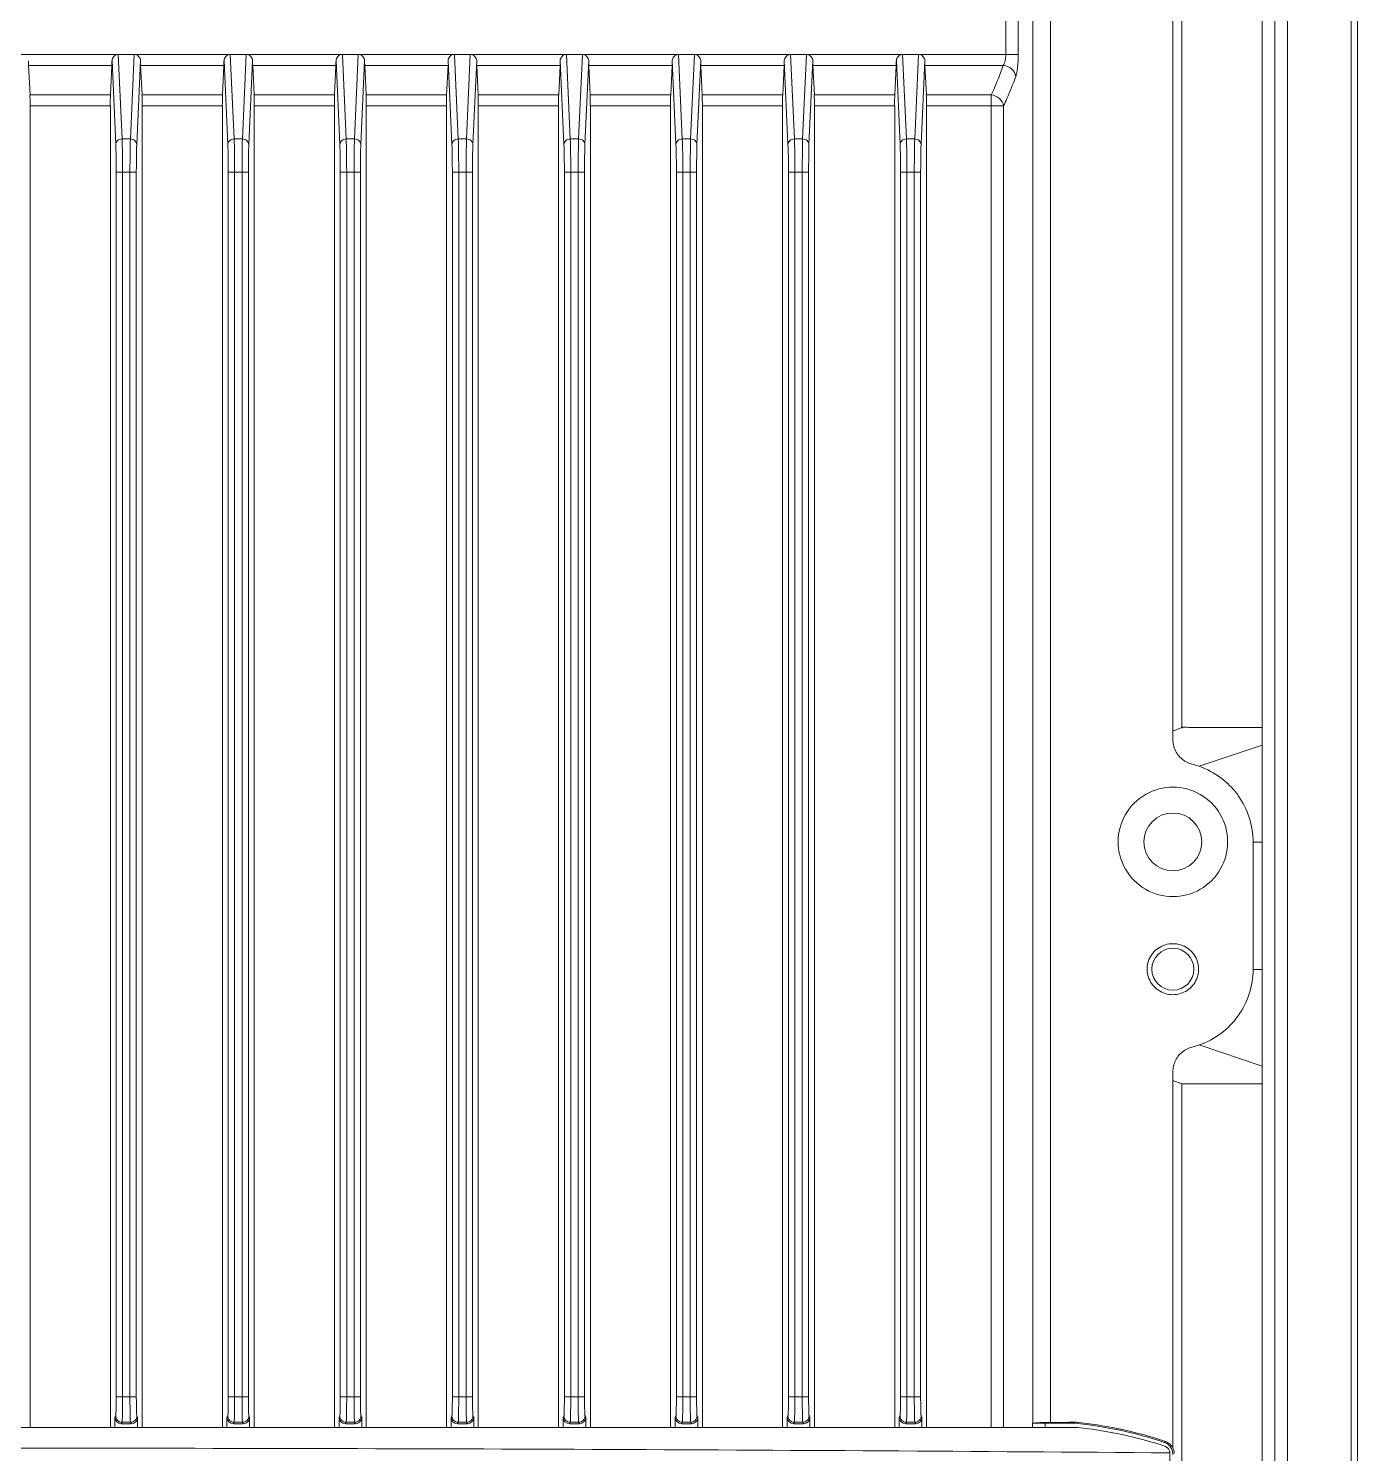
# Model space of a CAD drawing. Header units: millimetres. Extents: x 0 to 2382, y 0 to 1684.
# Drawn here: x 1087.9 to 1192.3, y 1153.1 to 1265.1 of the extents above; entities that cross this region are included whole.
import ezdxf

# ---------------------------------------------------------------- set-up
doc = ezdxf.new("R2010")
doc.units = ezdxf.units.MM
doc.layers.get('0').update_dxf_attribs({"lineweight": 13})

msp = doc.modelspace()

# ---------------------------------------------------------------- linework, layer by layer
for p, q in [((1192.26, 733.68), (1192.26, 1367.81)), ((1191.76, 769.74), (1191.76, 1348.61)), ((1184.76, 947.17), (1184.76, 1335.17)), ((1185.76, 947.17), (1185.76, 1335.17)), ((1186.76, 1335.17), (1186.76, 947.17)), ((1164.63, 1263.02), (1164.63, 1318.99)), ((1165.61, 1263.02), (1165.61, 1319.03)), ((1166.76, 1300.17), (1166.76, 1200.17)), ((1168.15, 1155.57), (1168.15, 1300.17)), ((1177.76, 1282.44), (1177.76, 1209.88)), ((1178.46, 1210.15), (1178.46, 1282.17)), ((1007.9, 1263.02), (1165.61, 1263.02)), ((1094.43, 1262.15), (1087.89, 1262.15)), ((1103.23, 1262.15), (1096.69, 1262.15)), ((1112.03, 1262.15), (1105.49, 1262.15)), ((1120.83, 1262.15), (1114.29, 1262.15)), ((1129.63, 1262.15), (1123.09, 1262.15)), ((1138.43, 1262.15), (1131.89, 1262.15)), ((1147.23, 1262.15), (1140.69, 1262.15)), ((1156.03, 1262.15), (1149.49, 1262.15)), ((1164.44, 1262.15), (1158.29, 1262.15)), ((1088, 1259.84), (1094.32, 1259.84)), ((1096.8, 1259.84), (1103.12, 1259.84)), ((1105.6, 1259.84), (1111.92, 1259.84)), ((1114.4, 1259.84), (1120.72, 1259.84)), ((1123.2, 1259.84), (1129.52, 1259.84)), ((1132, 1259.84), (1138.32, 1259.84)), ((1140.8, 1259.84), (1147.12, 1259.84)), ((1149.6, 1259.84), (1155.92, 1259.84)), ((1158.4, 1259.84), (1163.5, 1259.84)), ((1163.5, 1155.17), (1163.5, 1259.84)), ((1094.31, 1258.98), (1088.01, 1258.98)), ((1103.11, 1258.98), (1096.81, 1258.98)), ((1111.91, 1258.98), (1105.61, 1258.98)), ((1120.71, 1258.98), (1114.41, 1258.98)), ((1129.51, 1258.98), (1123.21, 1258.98)), ((1138.31, 1258.98), (1132.01, 1258.98)), ((1147.11, 1258.98), (1140.81, 1258.98)), ((1155.91, 1258.98), (1149.61, 1258.98)), ((1164.46, 1258.98), (1158.41, 1258.98)), ((1164.46, 1155.17), (1164.46, 1258.98)), ((1178.46, 1210.15), (1177.76, 1209.88)), ((1179.76, 1210.15), (1184.76, 1210.15)), ((1179.83, 1207.11), (1184.76, 1208.78)), ((1184.06, 1191.16), (1184.06, 1201.15)), ((1184.76, 1201.15), (1184.06, 1201.15)), ((1166.76, 1200.17), (1166.76, 1191.17)), ((1166.76, 1191.17), (1166.76, 1182.17)), ((1184.06, 1191.16), (1184.76, 1191.16)), ((1179.83, 1185.22), (1184.76, 1183.55)), ((1166.76, 1182.17), (1166.76, 1155.51)), ((1177.76, 1182.44), (1177.76, 1153.57)), ((1177.76, 1182.44), (1178.46, 1182.17)), ((1178.46, 1100.17), (1178.46, 1182.17)), ((1184.76, 1182.17), (1178.46, 1182.17)), ((1170.3, 1155.17), (1003.22, 1155.17)), ((1166.29, 1155.17), (1167.44, 1155.17)), ((1166.74, 1155.49), (1166.76, 1155.51)), ((1166.74, 1155.49), (1166.74, 1155.17)), ((1167.74, 1155.52), (1167.74, 1155.17)), ((1170.06, 1155.52), (1167.74, 1155.52)), ((1170.06, 1155.52), (1170.06, 1155.59)), ((1177.18, 1154.08), (1177.08, 1154.01)), ((1177.51, 1129.16), (1177.51, 1153.19))]:
    msp.add_line(p, q)
at = {"lineweight": 9}
for p, q in [((1094.44, 1262.53), (1094.73, 1255.95)), ((1095.23, 1256.38), (1094.93, 1263.02)), ((1096.18, 1263.02), (1095.88, 1256.38)), ((1096.38, 1255.95), (1096.68, 1262.53)), ((1103.24, 1262.53), (1103.53, 1255.95)), ((1104.03, 1256.38), (1103.73, 1263.02)), ((1104.98, 1263.02), (1104.68, 1256.38)), ((1105.18, 1255.95), (1105.48, 1262.53)), ((1112.04, 1262.53), (1112.33, 1255.95)), ((1112.83, 1256.38), (1112.53, 1263.02)), ((1113.78, 1263.02), (1113.48, 1256.38)), ((1113.98, 1255.95), (1114.28, 1262.53)), ((1120.84, 1262.53), (1121.13, 1255.95)), ((1121.63, 1256.38), (1121.33, 1263.02)), ((1122.58, 1263.02), (1122.28, 1256.38)), ((1122.78, 1255.95), (1123.08, 1262.53)), ((1129.64, 1262.53), (1129.93, 1255.95)), ((1130.43, 1256.38), (1130.13, 1263.02)), ((1131.38, 1263.02), (1131.08, 1256.38)), ((1131.58, 1255.95), (1131.88, 1262.53)), ((1138.44, 1262.53), (1138.73, 1255.95)), ((1139.23, 1256.38), (1138.93, 1263.02)), ((1140.18, 1263.02), (1139.88, 1256.38)), ((1140.38, 1255.95), (1140.68, 1262.53)), ((1147.24, 1262.53), (1147.53, 1255.95)), ((1148.03, 1256.38), (1147.73, 1263.02)), ((1148.98, 1263.02), (1148.68, 1256.38)), ((1149.18, 1255.95), (1149.48, 1262.53)), ((1156.04, 1262.53), (1156.33, 1255.95)), ((1156.83, 1256.38), (1156.53, 1263.02)), ((1157.78, 1263.02), (1157.48, 1256.38)), ((1157.98, 1255.95), (1158.28, 1262.53)), ((1088, 1259.84), (1087.89, 1262.15)), ((1094.32, 1259.84), (1094.43, 1262.15)), ((1096.8, 1259.84), (1096.69, 1262.15)), ((1103.12, 1259.84), (1103.23, 1262.15)), ((1105.6, 1259.84), (1105.49, 1262.15)), ((1111.92, 1259.84), (1112.03, 1262.15)), ((1114.4, 1259.84), (1114.29, 1262.15)), ((1120.72, 1259.84), (1120.83, 1262.15)), ((1123.2, 1259.84), (1123.09, 1262.15)), ((1129.52, 1259.84), (1129.63, 1262.15)), ((1132, 1259.84), (1131.89, 1262.15)), ((1138.32, 1259.84), (1138.43, 1262.15)), ((1140.8, 1259.84), (1140.69, 1262.15)), ((1147.12, 1259.84), (1147.23, 1262.15)), ((1149.6, 1259.84), (1149.49, 1262.15)), ((1155.92, 1259.84), (1156.03, 1262.15)), ((1158.4, 1259.84), (1158.29, 1262.15)), ((1088.01, 1258.98), (1088.01, 1155.17)), ((1094.31, 1155.17), (1094.31, 1258.98)), ((1096.81, 1258.98), (1096.81, 1155.17)), ((1103.11, 1155.17), (1103.11, 1258.98)), ((1105.61, 1258.98), (1105.61, 1155.17)), ((1111.91, 1155.17), (1111.91, 1258.98)), ((1114.41, 1258.98), (1114.41, 1155.17)), ((1120.71, 1155.17), (1120.71, 1258.98)), ((1123.21, 1258.98), (1123.21, 1155.17)), ((1129.51, 1155.17), (1129.51, 1258.98)), ((1132.01, 1258.98), (1132.01, 1155.17)), ((1138.31, 1155.17), (1138.31, 1258.98)), ((1140.81, 1258.98), (1140.81, 1155.17)), ((1147.11, 1155.17), (1147.11, 1258.98)), ((1149.61, 1258.98), (1149.61, 1155.17)), ((1155.91, 1155.17), (1155.91, 1258.98)), ((1158.41, 1258.98), (1158.41, 1155.17)), ((1095.23, 1256.38), (1095.88, 1256.38)), ((1104.03, 1256.38), (1104.68, 1256.38)), ((1112.83, 1256.38), (1113.48, 1256.38)), ((1121.63, 1256.38), (1122.28, 1256.38)), ((1130.43, 1256.38), (1131.08, 1256.38)), ((1139.23, 1256.38), (1139.88, 1256.38)), ((1148.03, 1256.38), (1148.68, 1256.38)), ((1156.83, 1256.38), (1157.48, 1256.38)), ((1094.77, 1157.59), (1094.77, 1253.78)), ((1096.35, 1253.78), (1094.77, 1253.78)), ((1095.27, 1253.78), (1095.27, 1157.59)), ((1095.85, 1157.59), (1095.85, 1253.78)), ((1096.35, 1253.78), (1096.35, 1157.59)), ((1103.57, 1157.59), (1103.57, 1253.78)), ((1105.15, 1253.78), (1103.57, 1253.78)), ((1104.07, 1253.78), (1104.07, 1157.59)), ((1104.65, 1157.59), (1104.65, 1253.78)), ((1105.15, 1253.78), (1105.15, 1157.59)), ((1112.37, 1157.59), (1112.37, 1253.78)), ((1113.95, 1253.78), (1112.37, 1253.78)), ((1112.87, 1253.78), (1112.87, 1157.59)), ((1113.45, 1157.59), (1113.45, 1253.78)), ((1113.95, 1253.78), (1113.95, 1157.59)), ((1121.17, 1157.59), (1121.17, 1253.78)), ((1122.75, 1253.78), (1121.17, 1253.78)), ((1121.67, 1253.78), (1121.67, 1157.59)), ((1122.25, 1157.59), (1122.25, 1253.78)), ((1122.75, 1253.78), (1122.75, 1157.59)), ((1129.97, 1157.59), (1129.97, 1253.78)), ((1131.55, 1253.78), (1129.97, 1253.78)), ((1130.47, 1253.78), (1130.47, 1157.59)), ((1131.05, 1157.59), (1131.05, 1253.78)), ((1131.55, 1253.78), (1131.55, 1157.59)), ((1138.77, 1157.59), (1138.77, 1253.78)), ((1140.35, 1253.78), (1138.77, 1253.78)), ((1139.27, 1253.78), (1139.27, 1157.59)), ((1139.85, 1157.59), (1139.85, 1253.78)), ((1140.35, 1253.78), (1140.35, 1157.59)), ((1147.57, 1157.59), (1147.57, 1253.78)), ((1149.15, 1253.78), (1147.57, 1253.78)), ((1148.07, 1253.78), (1148.07, 1157.59)), ((1148.65, 1157.59), (1148.65, 1253.78)), ((1149.15, 1253.78), (1149.15, 1157.59)), ((1156.37, 1157.59), (1156.37, 1253.78)), ((1157.95, 1253.78), (1156.37, 1253.78)), ((1156.87, 1253.78), (1156.87, 1157.59)), ((1157.45, 1157.59), (1157.45, 1253.78)), ((1157.95, 1253.78), (1157.95, 1157.59)), ((1094.77, 1157.59), (1095.27, 1157.59)), ((1095.27, 1157.59), (1095.85, 1157.59)), ((1095.85, 1157.59), (1096.35, 1157.59)), ((1103.57, 1157.59), (1104.07, 1157.59)), ((1104.07, 1157.59), (1104.65, 1157.59)), ((1104.65, 1157.59), (1105.15, 1157.59)), ((1112.37, 1157.59), (1112.87, 1157.59)), ((1112.87, 1157.59), (1113.45, 1157.59)), ((1113.45, 1157.59), (1113.95, 1157.59)), ((1121.17, 1157.59), (1121.67, 1157.59)), ((1121.67, 1157.59), (1122.25, 1157.59)), ((1122.25, 1157.59), (1122.75, 1157.59)), ((1129.97, 1157.59), (1130.47, 1157.59)), ((1130.47, 1157.59), (1131.05, 1157.59)), ((1131.05, 1157.59), (1131.55, 1157.59)), ((1138.77, 1157.59), (1139.27, 1157.59)), ((1139.27, 1157.59), (1139.85, 1157.59)), ((1139.85, 1157.59), (1140.35, 1157.59)), ((1147.57, 1157.59), (1148.07, 1157.59)), ((1148.07, 1157.59), (1148.65, 1157.59)), ((1148.65, 1157.59), (1149.15, 1157.59)), ((1156.37, 1157.59), (1156.87, 1157.59)), ((1156.87, 1157.59), (1157.45, 1157.59)), ((1157.45, 1157.59), (1157.95, 1157.59)), ((1094.73, 1156.09), (1094.67, 1155.97)), ((1094.67, 1155.17), (1094.67, 1155.97)), ((1095.17, 1155.47), (1095.23, 1155.59)), ((1095.95, 1155.47), (1095.17, 1155.47)), ((1095.89, 1155.59), (1095.23, 1155.59)), ((1095.89, 1155.59), (1095.95, 1155.47)), ((1096.45, 1155.97), (1096.39, 1156.09)), ((1096.45, 1155.97), (1096.45, 1155.17)), ((1103.53, 1156.09), (1103.47, 1155.97)), ((1103.47, 1155.17), (1103.47, 1155.97)), ((1103.97, 1155.47), (1104.03, 1155.59)), ((1104.75, 1155.47), (1103.97, 1155.47)), ((1104.69, 1155.59), (1104.03, 1155.59)), ((1104.69, 1155.59), (1104.75, 1155.47)), ((1105.25, 1155.97), (1105.19, 1156.09)), ((1105.25, 1155.97), (1105.25, 1155.17)), ((1112.33, 1156.09), (1112.27, 1155.97)), ((1112.27, 1155.17), (1112.27, 1155.97)), ((1112.77, 1155.47), (1112.83, 1155.59)), ((1113.55, 1155.47), (1112.77, 1155.47)), ((1113.49, 1155.59), (1112.83, 1155.59)), ((1113.49, 1155.59), (1113.55, 1155.47)), ((1114.05, 1155.97), (1113.99, 1156.09)), ((1114.05, 1155.97), (1114.05, 1155.17)), ((1121.13, 1156.09), (1121.07, 1155.97)), ((1121.07, 1155.17), (1121.07, 1155.97)), ((1121.57, 1155.47), (1121.63, 1155.59)), ((1122.35, 1155.47), (1121.57, 1155.47)), ((1122.29, 1155.59), (1121.63, 1155.59)), ((1122.29, 1155.59), (1122.35, 1155.47)), ((1122.85, 1155.97), (1122.79, 1156.09)), ((1122.85, 1155.97), (1122.85, 1155.17)), ((1129.93, 1156.09), (1129.87, 1155.97)), ((1129.87, 1155.17), (1129.87, 1155.97)), ((1130.37, 1155.47), (1130.43, 1155.59)), ((1131.15, 1155.47), (1130.37, 1155.47)), ((1131.09, 1155.59), (1130.43, 1155.59)), ((1131.09, 1155.59), (1131.15, 1155.47)), ((1131.65, 1155.97), (1131.59, 1156.09)), ((1131.65, 1155.97), (1131.65, 1155.17)), ((1138.73, 1156.09), (1138.67, 1155.97)), ((1138.67, 1155.17), (1138.67, 1155.97)), ((1139.17, 1155.47), (1139.23, 1155.59)), ((1139.95, 1155.47), (1139.17, 1155.47)), ((1139.89, 1155.59), (1139.23, 1155.59)), ((1139.89, 1155.59), (1139.95, 1155.47)), ((1140.45, 1155.97), (1140.39, 1156.09)), ((1140.45, 1155.97), (1140.45, 1155.17)), ((1147.53, 1156.09), (1147.47, 1155.97)), ((1147.47, 1155.17), (1147.47, 1155.97)), ((1147.97, 1155.47), (1148.03, 1155.59)), ((1148.75, 1155.47), (1147.97, 1155.47)), ((1148.69, 1155.59), (1148.03, 1155.59)), ((1148.69, 1155.59), (1148.75, 1155.47)), ((1149.25, 1155.97), (1149.19, 1156.09)), ((1149.25, 1155.97), (1149.25, 1155.17)), ((1156.33, 1156.09), (1156.27, 1155.97)), ((1156.27, 1155.97), (1156.27, 1155.17)), ((1156.77, 1155.47), (1156.83, 1155.59)), ((1157.55, 1155.47), (1156.77, 1155.47)), ((1157.49, 1155.59), (1156.83, 1155.59)), ((1157.49, 1155.59), (1157.55, 1155.47)), ((1158.05, 1155.97), (1157.99, 1156.09)), ((1158.05, 1155.97), (1158.05, 1155.17))]:
    msp.add_line(p, q, dxfattribs=at)
for centre, radius in [((1177.76, 1201.17), 2.27), ((1177.76, 1191.17), 1.65)]:
    msp.add_circle(centre, radius)
for centre, radius, start, end in [((1177.76, 1201.17), 4.3, 0, 180.0004), ((1177.76, 1201.17), 4.3, 179.9997, 0.0003), ((1177.15, 346.43), 809.19, 90.5017, 90.63699), ((1167.06, 1124.03), 31.71, 84.0598, 84.573), ((1166.65, 1122.7), 33, 71.58, 84.0672), ((1166.9, 1122.63), 32.72, 71.7092, 84.0387), ((1176.76, 1153.06), 1, 57.9223, 71.5026), ((1176.86, 1153.13), 1, 62.4044, 71.4619), ((1176.76, 1153.06), 1.01, 47.8206, 57.9683), ((1177.01, 1153.22), 0.5, 356.5086, 71.7092), ((1176.86, 1153.13), 1, 26.07, 41.3209), ((1176.76, 1153.06), 0.998, 0.0502, 10.4105)]:
    msp.add_arc(centre, radius, start, end)
for centre, major_axis, ratio, start_param, end_param in [((1087.9, 1263.02), (0, 1), 0.026186, -4.195334, -3.665191), ((1094.41, 1263.02), (0, 1), 0.026186, -2.617994, -2.087851), ((1096.7, 1263.02), (0, 1), 0.026186, -4.195334, -3.665191), ((1103.21, 1263.02), (0, 1), 0.026186, -2.617994, -2.087851), ((1105.5, 1263.02), (0, 1), 0.026186, -4.195334, -3.665191), ((1112.01, 1263.02), (0, 1), 0.026186, -2.617994, -2.087851), ((1114.3, 1263.02), (0, 1), 0.026186, -4.195334, -3.665191), ((1129.61, 1263.02), (0, 1), 0.026186, -2.617994, -2.087851), ((1131.9, 1263.02), (0, 1), 0.026186, -4.195334, -3.665191), ((1138.41, 1263.02), (0, 1), 0.026186, -2.617994, -2.087851), ((1140.7, 1263.02), (0, 1), 0.026186, -4.195334, -3.665191), ((1147.21, 1263.02), (0, 1), 0.026186, -2.617994, -2.087851), ((1149.5, 1263.02), (0, 1), 0.026186, -4.195334, -3.665191), ((1156.01, 1263.02), (0, 1), 0.026186, -2.617994, -2.087851), ((1158.3, 1263.02), (0, 1), 0.026186, -4.195334, -3.665191), ((1087.98, 1258.98), (0, 1), 0.026186, -1.570796, -0.523599), ((1094.33, 1258.98), (0, 1), 0.026186, 0.523599, 1.570796), ((1096.78, 1258.98), (0, 1), 0.026186, -1.570796, -0.523599), ((1103.13, 1258.98), (0, 1), 0.026186, 0.523599, 1.570796), ((1105.58, 1258.98), (0, 1), 0.026186, -1.570796, -0.523599), ((1111.93, 1258.98), (0, 1), 0.026186, 0.523599, 1.570796), ((1114.38, 1258.98), (0, 1), 0.026186, -1.570796, -0.523599), ((1120.73, 1258.98), (0, 1), 0.026186, 0.523599, 1.570796), ((1123.18, 1258.98), (0, 1), 0.026186, -1.570796, -0.523599), ((1129.53, 1258.98), (0, 1), 0.026186, 0.523599, 1.570796), ((1131.98, 1258.98), (0, 1), 0.026186, -1.570796, -0.523599), ((1138.33, 1258.98), (0, 1), 0.026186, 0.523599, 1.570796), ((1140.78, 1258.98), (0, 1), 0.026186, -1.570796, -0.523599), ((1147.13, 1258.98), (0, 1), 0.026186, 0.523599, 1.570796), ((1149.58, 1258.98), (0, 1), 0.026186, -1.570796, -0.523599), ((1155.93, 1258.98), (0, 1), 0.026186, 0.523599, 1.570796), ((1158.38, 1258.98), (0, 1), 0.026186, -1.570796, -0.523599), ((1095.17, 1155.98), (0.224, 0.448), 0.998288, 2.034855, 3.604281), ((1095.95, 1155.98), (0.224, -0.448), 0.998288, -0.462689, 1.106738), ((1103.97, 1155.98), (0.224, 0.448), 0.998288, 2.034855, 3.604281), ((1104.75, 1155.98), (0.224, -0.448), 0.998288, -0.462689, 1.106738), ((1112.77, 1155.98), (0.224, 0.448), 0.998288, 2.034855, 3.604281), ((1113.55, 1155.98), (0.224, -0.448), 0.998288, -0.462689, 1.106738), ((1121.57, 1155.98), (0.224, 0.448), 0.998288, 2.034855, 3.604281), ((1122.35, 1155.98), (0.224, -0.448), 0.998288, -0.462689, 1.106738), ((1130.37, 1155.98), (0.224, 0.448), 0.998288, 2.034855, 3.604281), ((1131.15, 1155.98), (0.224, -0.448), 0.998288, -0.462689, 1.106738), ((1139.17, 1155.98), (0.224, 0.448), 0.998288, 2.034855, 3.604281), ((1139.95, 1155.98), (0.224, -0.448), 0.998288, -0.462689, 1.106738), ((1147.97, 1155.98), (0.224, 0.448), 0.998288, 2.034855, 3.604281), ((1148.75, 1155.98), (0.224, -0.448), 0.998288, -0.462689, 1.106738), ((1156.77, 1155.98), (0.224, 0.448), 0.998288, 2.034855, 3.604281), ((1157.55, 1155.98), (0.224, -0.448), 0.998288, -0.462689, 1.106738)]:
    msp.add_ellipse(centre, major_axis=major_axis, ratio=ratio, start_param=start_param, end_param=end_param, dxfattribs=at)
for points, knots in [([(1094.44, 1262.53), (1094.44, 1262.65), (1094.55, 1262.9), (1094.81, 1263.02), (1094.93, 1263.02)], [0, 0, 0, 0, 0.487809, 1, 1, 1, 1]), ([(1096.18, 1263.02), (1096.31, 1263.02), (1096.56, 1262.9), (1096.68, 1262.65), (1096.68, 1262.53)], [0, 0, 0, 0, 0.512059, 1, 1, 1, 1]), ([(1103.24, 1262.53), (1103.24, 1262.65), (1103.35, 1262.9), (1103.61, 1263.02), (1103.73, 1263.02)], [0, 0, 0, 0, 0.487809, 1, 1, 1, 1]), ([(1104.98, 1263.02), (1105.11, 1263.02), (1105.36, 1262.9), (1105.48, 1262.65), (1105.48, 1262.53)], [0, 0, 0, 0, 0.512059, 1, 1, 1, 1]), ([(1112.04, 1262.53), (1112.04, 1262.65), (1112.15, 1262.9), (1112.41, 1263.02), (1112.53, 1263.02)], [0, 0, 0, 0, 0.487809, 1, 1, 1, 1]), ([(1113.78, 1263.02), (1113.91, 1263.02), (1114.16, 1262.9), (1114.28, 1262.65), (1114.28, 1262.53)], [0, 0, 0, 0, 0.512059, 1, 1, 1, 1]), ([(1120.84, 1262.53), (1120.84, 1262.65), (1120.95, 1262.9), (1121.21, 1263.02), (1121.33, 1263.02)], [0, 0, 0, 0, 0.487809, 1, 1, 1, 1]), ([(1122.58, 1263.02), (1122.71, 1263.02), (1122.96, 1262.9), (1123.08, 1262.65), (1123.08, 1262.53)], [0, 0, 0, 0, 0.512059, 1, 1, 1, 1]), ([(1129.64, 1262.53), (1129.64, 1262.65), (1129.75, 1262.9), (1130.01, 1263.02), (1130.13, 1263.02)], [0, 0, 0, 0, 0.487809, 1, 1, 1, 1]), ([(1131.38, 1263.02), (1131.51, 1263.02), (1131.76, 1262.9), (1131.88, 1262.65), (1131.88, 1262.53)], [0, 0, 0, 0, 0.512059, 1, 1, 1, 1]), ([(1138.44, 1262.53), (1138.44, 1262.65), (1138.55, 1262.9), (1138.81, 1263.02), (1138.93, 1263.02)], [0, 0, 0, 0, 0.487809, 1, 1, 1, 1]), ([(1140.18, 1263.02), (1140.31, 1263.02), (1140.56, 1262.9), (1140.68, 1262.65), (1140.68, 1262.53)], [0, 0, 0, 0, 0.512059, 1, 1, 1, 1]), ([(1147.24, 1262.53), (1147.24, 1262.65), (1147.35, 1262.9), (1147.61, 1263.02), (1147.73, 1263.02)], [0, 0, 0, 0, 0.487809, 1, 1, 1, 1]), ([(1148.98, 1263.02), (1149.11, 1263.02), (1149.36, 1262.9), (1149.48, 1262.65), (1149.48, 1262.53)], [0, 0, 0, 0, 0.512059, 1, 1, 1, 1]), ([(1156.04, 1262.53), (1156.04, 1262.65), (1156.15, 1262.9), (1156.41, 1263.02), (1156.53, 1263.02)], [0, 0, 0, 0, 0.487809, 1, 1, 1, 1]), ([(1157.78, 1263.02), (1157.91, 1263.02), (1158.16, 1262.9), (1158.28, 1262.65), (1158.28, 1262.53)], [0, 0, 0, 0, 0.512059, 1, 1, 1, 1]), ([(1095.23, 1256.38), (1095.11, 1256.38), (1094.92, 1256.31), (1094.76, 1256.12), (1094.74, 1256), (1094.73, 1255.95)], [0, 0, 0, 0, 0.519292, 0.765369, 1, 1, 1, 1]), ([(1094.73, 1255.95), (1094.75, 1255.64), (1094.76, 1254.92), (1094.77, 1254.2), (1094.77, 1253.78)], [0, 0, 0, 0, 0.422668, 1, 1, 1, 1]), ([(1095.27, 1253.78), (1095.27, 1254.28), (1095.26, 1255.15), (1095.25, 1256.01), (1095.23, 1256.38)], [0, 0, 0, 0, 0.57734, 1, 1, 1, 1]), ([(1095.88, 1256.38), (1095.87, 1256.01), (1095.86, 1255.15), (1095.85, 1254.28), (1095.85, 1253.78)], [0, 0, 0, 0, 0.42266, 1, 1, 1, 1]), ([(1096.38, 1255.95), (1096.38, 1256), (1096.35, 1256.12), (1096.2, 1256.31), (1096.01, 1256.38), (1095.88, 1256.38)], [0, 0, 0, 0, 0.234631, 0.480708, 1, 1, 1, 1]), ([(1096.35, 1253.78), (1096.35, 1254.2), (1096.36, 1254.92), (1096.37, 1255.64), (1096.38, 1255.95)], [0, 0, 0, 0, 0.577329, 1, 1, 1, 1]), ([(1104.03, 1256.38), (1103.91, 1256.38), (1103.72, 1256.31), (1103.56, 1256.12), (1103.54, 1256), (1103.53, 1255.95)], [0, 0, 0, 0, 0.519292, 0.765369, 1, 1, 1, 1]), ([(1103.53, 1255.95), (1103.55, 1255.64), (1103.56, 1254.92), (1103.57, 1254.2), (1103.57, 1253.78)], [0, 0, 0, 0, 0.422668, 1, 1, 1, 1]), ([(1104.07, 1253.78), (1104.07, 1254.28), (1104.06, 1255.15), (1104.05, 1256.01), (1104.03, 1256.38)], [0, 0, 0, 0, 0.57734, 1, 1, 1, 1]), ([(1104.68, 1256.38), (1104.67, 1256.01), (1104.66, 1255.15), (1104.65, 1254.28), (1104.65, 1253.78)], [0, 0, 0, 0, 0.42266, 1, 1, 1, 1]), ([(1105.18, 1255.95), (1105.18, 1256), (1105.15, 1256.12), (1105, 1256.31), (1104.81, 1256.38), (1104.68, 1256.38)], [0, 0, 0, 0, 0.234631, 0.480708, 1, 1, 1, 1]), ([(1105.15, 1253.78), (1105.15, 1254.2), (1105.16, 1254.92), (1105.17, 1255.64), (1105.18, 1255.95)], [0, 0, 0, 0, 0.577329, 1, 1, 1, 1]), ([(1112.83, 1256.38), (1112.71, 1256.38), (1112.52, 1256.31), (1112.36, 1256.12), (1112.34, 1256), (1112.33, 1255.95)], [0, 0, 0, 0, 0.519292, 0.765369, 1, 1, 1, 1]), ([(1112.33, 1255.95), (1112.35, 1255.64), (1112.36, 1254.92), (1112.37, 1254.2), (1112.37, 1253.78)], [0, 0, 0, 0, 0.422668, 1, 1, 1, 1]), ([(1112.87, 1253.78), (1112.87, 1254.28), (1112.86, 1255.15), (1112.85, 1256.01), (1112.83, 1256.38)], [0, 0, 0, 0, 0.57734, 1, 1, 1, 1]), ([(1113.48, 1256.38), (1113.47, 1256.01), (1113.46, 1255.15), (1113.45, 1254.28), (1113.45, 1253.78)], [0, 0, 0, 0, 0.42266, 1, 1, 1, 1]), ([(1113.98, 1255.95), (1113.98, 1256), (1113.95, 1256.12), (1113.8, 1256.31), (1113.61, 1256.38), (1113.48, 1256.38)], [0, 0, 0, 0, 0.234631, 0.480708, 1, 1, 1, 1]), ([(1113.95, 1253.78), (1113.95, 1254.2), (1113.96, 1254.92), (1113.97, 1255.64), (1113.98, 1255.95)], [0, 0, 0, 0, 0.577329, 1, 1, 1, 1]), ([(1121.63, 1256.38), (1121.51, 1256.38), (1121.32, 1256.31), (1121.16, 1256.12), (1121.14, 1256), (1121.13, 1255.95)], [0, 0, 0, 0, 0.519292, 0.765369, 1, 1, 1, 1]), ([(1121.13, 1255.95), (1121.15, 1255.64), (1121.16, 1254.92), (1121.17, 1254.2), (1121.17, 1253.78)], [0, 0, 0, 0, 0.422668, 1, 1, 1, 1]), ([(1121.67, 1253.78), (1121.67, 1254.28), (1121.66, 1255.15), (1121.65, 1256.01), (1121.63, 1256.38)], [0, 0, 0, 0, 0.57734, 1, 1, 1, 1]), ([(1122.28, 1256.38), (1122.27, 1256.01), (1122.26, 1255.15), (1122.25, 1254.28), (1122.25, 1253.78)], [0, 0, 0, 0, 0.42266, 1, 1, 1, 1]), ([(1122.78, 1255.95), (1122.78, 1256), (1122.75, 1256.12), (1122.6, 1256.31), (1122.41, 1256.38), (1122.28, 1256.38)], [0, 0, 0, 0, 0.234631, 0.480708, 1, 1, 1, 1]), ([(1122.75, 1253.78), (1122.75, 1254.2), (1122.76, 1254.92), (1122.77, 1255.64), (1122.78, 1255.95)], [0, 0, 0, 0, 0.577329, 1, 1, 1, 1]), ([(1130.43, 1256.38), (1130.31, 1256.38), (1130.12, 1256.31), (1129.96, 1256.12), (1129.94, 1256), (1129.93, 1255.95)], [0, 0, 0, 0, 0.519292, 0.765369, 1, 1, 1, 1]), ([(1129.93, 1255.95), (1129.95, 1255.64), (1129.96, 1254.92), (1129.97, 1254.2), (1129.97, 1253.78)], [0, 0, 0, 0, 0.422668, 1, 1, 1, 1]), ([(1130.47, 1253.78), (1130.47, 1254.28), (1130.46, 1255.15), (1130.45, 1256.01), (1130.43, 1256.38)], [0, 0, 0, 0, 0.57734, 1, 1, 1, 1]), ([(1131.08, 1256.38), (1131.07, 1256.01), (1131.06, 1255.15), (1131.05, 1254.28), (1131.05, 1253.78)], [0, 0, 0, 0, 0.42266, 1, 1, 1, 1]), ([(1131.58, 1255.95), (1131.58, 1256), (1131.55, 1256.12), (1131.4, 1256.31), (1131.21, 1256.38), (1131.08, 1256.38)], [0, 0, 0, 0, 0.234631, 0.480708, 1, 1, 1, 1]), ([(1131.55, 1253.78), (1131.55, 1254.2), (1131.56, 1254.92), (1131.57, 1255.64), (1131.58, 1255.95)], [0, 0, 0, 0, 0.577329, 1, 1, 1, 1]), ([(1139.23, 1256.38), (1139.11, 1256.38), (1138.92, 1256.31), (1138.76, 1256.12), (1138.74, 1256), (1138.73, 1255.95)], [0, 0, 0, 0, 0.519292, 0.765369, 1, 1, 1, 1]), ([(1138.73, 1255.95), (1138.75, 1255.64), (1138.76, 1254.92), (1138.77, 1254.2), (1138.77, 1253.78)], [0, 0, 0, 0, 0.422668, 1, 1, 1, 1]), ([(1139.27, 1253.78), (1139.27, 1254.28), (1139.26, 1255.15), (1139.25, 1256.01), (1139.23, 1256.38)], [0, 0, 0, 0, 0.57734, 1, 1, 1, 1]), ([(1139.88, 1256.38), (1139.87, 1256.01), (1139.86, 1255.15), (1139.85, 1254.28), (1139.85, 1253.78)], [0, 0, 0, 0, 0.42266, 1, 1, 1, 1]), ([(1140.38, 1255.95), (1140.38, 1256), (1140.35, 1256.12), (1140.2, 1256.31), (1140.01, 1256.38), (1139.88, 1256.38)], [0, 0, 0, 0, 0.234631, 0.480708, 1, 1, 1, 1]), ([(1140.35, 1253.78), (1140.35, 1254.2), (1140.36, 1254.92), (1140.37, 1255.64), (1140.38, 1255.95)], [0, 0, 0, 0, 0.577335, 1, 1, 1, 1]), ([(1148.03, 1256.38), (1147.91, 1256.38), (1147.72, 1256.31), (1147.56, 1256.12), (1147.54, 1256), (1147.53, 1255.95)], [0, 0, 0, 0, 0.519292, 0.765369, 1, 1, 1, 1]), ([(1147.53, 1255.95), (1147.55, 1255.64), (1147.56, 1254.92), (1147.57, 1254.2), (1147.57, 1253.78)], [0, 0, 0, 0, 0.422668, 1, 1, 1, 1]), ([(1148.07, 1253.78), (1148.07, 1254.28), (1148.06, 1255.15), (1148.05, 1256.01), (1148.03, 1256.38)], [0, 0, 0, 0, 0.57734, 1, 1, 1, 1]), ([(1148.68, 1256.38), (1148.67, 1256.01), (1148.66, 1255.15), (1148.65, 1254.28), (1148.65, 1253.78)], [0, 0, 0, 0, 0.42266, 1, 1, 1, 1]), ([(1149.18, 1255.95), (1149.18, 1256), (1149.15, 1256.12), (1149, 1256.31), (1148.81, 1256.38), (1148.68, 1256.38)], [0, 0, 0, 0, 0.234631, 0.480708, 1, 1, 1, 1]), ([(1149.15, 1253.78), (1149.15, 1254.2), (1149.16, 1254.92), (1149.17, 1255.64), (1149.18, 1255.95)], [0, 0, 0, 0, 0.577335, 1, 1, 1, 1]), ([(1156.83, 1256.38), (1156.71, 1256.38), (1156.52, 1256.31), (1156.36, 1256.12), (1156.34, 1256), (1156.33, 1255.95)], [0, 0, 0, 0, 0.519292, 0.765369, 1, 1, 1, 1]), ([(1156.33, 1255.95), (1156.35, 1255.64), (1156.36, 1254.92), (1156.37, 1254.2), (1156.37, 1253.78)], [0, 0, 0, 0, 0.422668, 1, 1, 1, 1]), ([(1156.87, 1253.78), (1156.87, 1254.28), (1156.86, 1255.15), (1156.85, 1256.01), (1156.83, 1256.38)], [0, 0, 0, 0, 0.57734, 1, 1, 1, 1]), ([(1157.48, 1256.38), (1157.47, 1256.01), (1157.46, 1255.15), (1157.45, 1254.28), (1157.45, 1253.78)], [0, 0, 0, 0, 0.42266, 1, 1, 1, 1]), ([(1157.98, 1255.95), (1157.98, 1256), (1157.95, 1256.12), (1157.8, 1256.31), (1157.61, 1256.38), (1157.48, 1256.38)], [0, 0, 0, 0, 0.234631, 0.480708, 1, 1, 1, 1]), ([(1157.95, 1253.78), (1157.95, 1254.2), (1157.96, 1254.92), (1157.97, 1255.64), (1157.98, 1255.95)], [0, 0, 0, 0, 0.577329, 1, 1, 1, 1]), ([(1094.77, 1157.59), (1094.77, 1157.41), (1094.77, 1157.14), (1094.76, 1156.79), (1094.76, 1156.57), (1094.75, 1156.39), (1094.75, 1156.24), (1094.74, 1156.15), (1094.74, 1156.11), (1094.73, 1156.09)], [0, 0, 0, 0, 0.370898, 0.539673, 0.688922, 0.813445, 0.908934, 0.97175, 1, 1, 1, 1]), ([(1095.23, 1155.59), (1095.24, 1155.61), (1095.24, 1155.67), (1095.25, 1155.8), (1095.25, 1155.98), (1095.26, 1156.23), (1095.26, 1156.53), (1095.27, 1156.98), (1095.27, 1157.34), (1095.27, 1157.59)], [0, 0, 0, 0, 0.028098, 0.090896, 0.1864, 0.310952, 0.460255, 0.62907, 1, 1, 1, 1]), ([(1095.85, 1157.59), (1095.85, 1157.34), (1095.85, 1156.98), (1095.86, 1156.53), (1095.86, 1156.23), (1095.87, 1155.98), (1095.87, 1155.8), (1095.88, 1155.67), (1095.88, 1155.61), (1095.89, 1155.59)], [0, 0, 0, 0, 0.37093, 0.539745, 0.689048, 0.8136, 0.909104, 0.971903, 1, 1, 1, 1]), ([(1096.39, 1156.09), (1096.38, 1156.11), (1096.38, 1156.15), (1096.37, 1156.24), (1096.37, 1156.39), (1096.36, 1156.57), (1096.36, 1156.79), (1096.35, 1157.14), (1096.35, 1157.41), (1096.35, 1157.59)], [0, 0, 0, 0, 0.02825, 0.091068, 0.186559, 0.311083, 0.460332, 0.629106, 1, 1, 1, 1]), ([(1103.57, 1157.59), (1103.57, 1157.41), (1103.57, 1157.14), (1103.56, 1156.79), (1103.56, 1156.57), (1103.55, 1156.39), (1103.55, 1156.24), (1103.54, 1156.15), (1103.54, 1156.11), (1103.53, 1156.09)], [0, 0, 0, 0, 0.370898, 0.539673, 0.688922, 0.813445, 0.908934, 0.97175, 1, 1, 1, 1]), ([(1104.03, 1155.59), (1104.04, 1155.61), (1104.04, 1155.67), (1104.05, 1155.8), (1104.05, 1155.98), (1104.06, 1156.23), (1104.06, 1156.53), (1104.07, 1156.98), (1104.07, 1157.34), (1104.07, 1157.59)], [0, 0, 0, 0, 0.028098, 0.090896, 0.1864, 0.310952, 0.460255, 0.62907, 1, 1, 1, 1]), ([(1104.65, 1157.59), (1104.65, 1157.34), (1104.65, 1156.98), (1104.66, 1156.53), (1104.66, 1156.23), (1104.67, 1155.98), (1104.67, 1155.8), (1104.68, 1155.67), (1104.68, 1155.61), (1104.69, 1155.59)], [0, 0, 0, 0, 0.37093, 0.539745, 0.689048, 0.8136, 0.909104, 0.971903, 1, 1, 1, 1]), ([(1105.19, 1156.09), (1105.18, 1156.11), (1105.18, 1156.15), (1105.17, 1156.24), (1105.17, 1156.39), (1105.16, 1156.57), (1105.16, 1156.79), (1105.15, 1157.14), (1105.15, 1157.41), (1105.15, 1157.59)], [0, 0, 0, 0, 0.02825, 0.091068, 0.186559, 0.311083, 0.460332, 0.629106, 1, 1, 1, 1]), ([(1112.37, 1157.59), (1112.37, 1157.41), (1112.37, 1157.14), (1112.36, 1156.79), (1112.36, 1156.57), (1112.35, 1156.39), (1112.35, 1156.24), (1112.34, 1156.15), (1112.34, 1156.11), (1112.33, 1156.09)], [0, 0, 0, 0, 0.370898, 0.539673, 0.688922, 0.813445, 0.908934, 0.97175, 1, 1, 1, 1]), ([(1112.83, 1155.59), (1112.84, 1155.61), (1112.84, 1155.67), (1112.85, 1155.8), (1112.85, 1155.98), (1112.86, 1156.23), (1112.86, 1156.53), (1112.87, 1156.98), (1112.87, 1157.34), (1112.87, 1157.59)], [0, 0, 0, 0, 0.028098, 0.090896, 0.1864, 0.310952, 0.460255, 0.62907, 1, 1, 1, 1]), ([(1113.45, 1157.59), (1113.45, 1157.34), (1113.45, 1156.98), (1113.46, 1156.53), (1113.46, 1156.23), (1113.47, 1155.98), (1113.47, 1155.8), (1113.48, 1155.67), (1113.48, 1155.61), (1113.49, 1155.59)], [0, 0, 0, 0, 0.37093, 0.539745, 0.689048, 0.8136, 0.909104, 0.971903, 1, 1, 1, 1]), ([(1113.99, 1156.09), (1113.98, 1156.11), (1113.98, 1156.15), (1113.97, 1156.24), (1113.97, 1156.39), (1113.96, 1156.57), (1113.96, 1156.79), (1113.95, 1157.14), (1113.95, 1157.41), (1113.95, 1157.59)], [0, 0, 0, 0, 0.02825, 0.091068, 0.186559, 0.311083, 0.460332, 0.629106, 1, 1, 1, 1]), ([(1121.17, 1157.59), (1121.17, 1157.41), (1121.17, 1157.14), (1121.16, 1156.79), (1121.16, 1156.57), (1121.15, 1156.39), (1121.15, 1156.24), (1121.14, 1156.15), (1121.14, 1156.11), (1121.13, 1156.09)], [0, 0, 0, 0, 0.370898, 0.539673, 0.688922, 0.813445, 0.908934, 0.97175, 1, 1, 1, 1]), ([(1121.63, 1155.59), (1121.64, 1155.61), (1121.64, 1155.67), (1121.65, 1155.8), (1121.65, 1155.98), (1121.66, 1156.23), (1121.66, 1156.53), (1121.67, 1156.98), (1121.67, 1157.34), (1121.67, 1157.59)], [0, 0, 0, 0, 0.028098, 0.090896, 0.1864, 0.310952, 0.460255, 0.62907, 1, 1, 1, 1]), ([(1122.25, 1157.59), (1122.25, 1157.34), (1122.25, 1156.98), (1122.26, 1156.53), (1122.26, 1156.23), (1122.27, 1155.98), (1122.27, 1155.8), (1122.28, 1155.67), (1122.28, 1155.61), (1122.29, 1155.59)], [0, 0, 0, 0, 0.37093, 0.539745, 0.689048, 0.8136, 0.909104, 0.971903, 1, 1, 1, 1]), ([(1122.79, 1156.09), (1122.78, 1156.11), (1122.78, 1156.15), (1122.77, 1156.24), (1122.77, 1156.39), (1122.76, 1156.57), (1122.76, 1156.79), (1122.75, 1157.14), (1122.75, 1157.41), (1122.75, 1157.59)], [0, 0, 0, 0, 0.02825, 0.091068, 0.186559, 0.311083, 0.460332, 0.629106, 1, 1, 1, 1]), ([(1129.97, 1157.59), (1129.97, 1157.41), (1129.97, 1157.14), (1129.96, 1156.79), (1129.96, 1156.57), (1129.95, 1156.39), (1129.95, 1156.24), (1129.94, 1156.15), (1129.94, 1156.11), (1129.93, 1156.09)], [0, 0, 0, 0, 0.370898, 0.539673, 0.688922, 0.813445, 0.908934, 0.97175, 1, 1, 1, 1]), ([(1130.43, 1155.59), (1130.44, 1155.61), (1130.44, 1155.67), (1130.45, 1155.8), (1130.45, 1155.98), (1130.46, 1156.23), (1130.46, 1156.53), (1130.47, 1156.98), (1130.47, 1157.34), (1130.47, 1157.59)], [0, 0, 0, 0, 0.028098, 0.090896, 0.1864, 0.310952, 0.460255, 0.62907, 1, 1, 1, 1]), ([(1131.05, 1157.59), (1131.05, 1157.34), (1131.05, 1156.98), (1131.06, 1156.53), (1131.06, 1156.23), (1131.07, 1155.98), (1131.07, 1155.8), (1131.08, 1155.67), (1131.08, 1155.61), (1131.09, 1155.59)], [0, 0, 0, 0, 0.37093, 0.539745, 0.689048, 0.8136, 0.909104, 0.971903, 1, 1, 1, 1]), ([(1131.59, 1156.09), (1131.58, 1156.11), (1131.58, 1156.15), (1131.57, 1156.24), (1131.57, 1156.39), (1131.56, 1156.57), (1131.56, 1156.79), (1131.55, 1157.14), (1131.55, 1157.41), (1131.55, 1157.59)], [0, 0, 0, 0, 0.02825, 0.091068, 0.186559, 0.311083, 0.460332, 0.629106, 1, 1, 1, 1]), ([(1138.77, 1157.59), (1138.77, 1157.41), (1138.77, 1157.14), (1138.76, 1156.79), (1138.76, 1156.57), (1138.75, 1156.39), (1138.75, 1156.24), (1138.74, 1156.15), (1138.74, 1156.11), (1138.73, 1156.09)], [0, 0, 0, 0, 0.370898, 0.539673, 0.688922, 0.813445, 0.908934, 0.97175, 1, 1, 1, 1]), ([(1139.23, 1155.59), (1139.24, 1155.61), (1139.24, 1155.67), (1139.25, 1155.8), (1139.25, 1155.98), (1139.26, 1156.23), (1139.26, 1156.53), (1139.27, 1156.98), (1139.27, 1157.34), (1139.27, 1157.59)], [0, 0, 0, 0, 0.028098, 0.090896, 0.1864, 0.310952, 0.460255, 0.62907, 1, 1, 1, 1]), ([(1139.85, 1157.59), (1139.85, 1157.34), (1139.85, 1156.98), (1139.86, 1156.53), (1139.86, 1156.23), (1139.87, 1155.98), (1139.87, 1155.8), (1139.88, 1155.67), (1139.88, 1155.61), (1139.89, 1155.59)], [0, 0, 0, 0, 0.37093, 0.539745, 0.689048, 0.8136, 0.909104, 0.971903, 1, 1, 1, 1]), ([(1140.39, 1156.09), (1140.38, 1156.11), (1140.38, 1156.15), (1140.37, 1156.24), (1140.37, 1156.39), (1140.36, 1156.57), (1140.36, 1156.79), (1140.35, 1157.14), (1140.35, 1157.41), (1140.35, 1157.59)], [0, 0, 0, 0, 0.02825, 0.091068, 0.186559, 0.311083, 0.460332, 0.629106, 1, 1, 1, 1]), ([(1147.57, 1157.59), (1147.57, 1157.41), (1147.57, 1157.14), (1147.56, 1156.79), (1147.56, 1156.57), (1147.55, 1156.39), (1147.55, 1156.24), (1147.54, 1156.15), (1147.54, 1156.11), (1147.53, 1156.09)], [0, 0, 0, 0, 0.370898, 0.539673, 0.688922, 0.813445, 0.908934, 0.97175, 1, 1, 1, 1]), ([(1148.03, 1155.59), (1148.04, 1155.61), (1148.04, 1155.67), (1148.05, 1155.8), (1148.05, 1155.98), (1148.06, 1156.23), (1148.06, 1156.53), (1148.07, 1156.98), (1148.07, 1157.34), (1148.07, 1157.59)], [0, 0, 0, 0, 0.028098, 0.090896, 0.1864, 0.310952, 0.460255, 0.62907, 1, 1, 1, 1]), ([(1148.65, 1157.59), (1148.65, 1157.34), (1148.65, 1156.98), (1148.66, 1156.53), (1148.66, 1156.23), (1148.67, 1155.98), (1148.67, 1155.8), (1148.68, 1155.67), (1148.68, 1155.61), (1148.69, 1155.59)], [0, 0, 0, 0, 0.37093, 0.539745, 0.689048, 0.8136, 0.909104, 0.971903, 1, 1, 1, 1]), ([(1149.19, 1156.09), (1149.18, 1156.11), (1149.18, 1156.15), (1149.17, 1156.24), (1149.17, 1156.39), (1149.16, 1156.57), (1149.16, 1156.79), (1149.15, 1157.14), (1149.15, 1157.41), (1149.15, 1157.59)], [0, 0, 0, 0, 0.02825, 0.091068, 0.186559, 0.311083, 0.460332, 0.629106, 1, 1, 1, 1]), ([(1156.37, 1157.59), (1156.37, 1157.41), (1156.37, 1157.14), (1156.36, 1156.79), (1156.36, 1156.57), (1156.35, 1156.39), (1156.35, 1156.24), (1156.34, 1156.15), (1156.34, 1156.11), (1156.33, 1156.09)], [0, 0, 0, 0, 0.370898, 0.539673, 0.688922, 0.813445, 0.908934, 0.97175, 1, 1, 1, 1]), ([(1156.83, 1155.59), (1156.84, 1155.61), (1156.84, 1155.67), (1156.85, 1155.8), (1156.85, 1155.98), (1156.86, 1156.23), (1156.86, 1156.53), (1156.87, 1156.98), (1156.87, 1157.34), (1156.87, 1157.59)], [0, 0, 0, 0, 0.028098, 0.090896, 0.1864, 0.310952, 0.460255, 0.62907, 1, 1, 1, 1]), ([(1157.45, 1157.59), (1157.45, 1157.34), (1157.45, 1156.98), (1157.46, 1156.53), (1157.46, 1156.23), (1157.47, 1155.98), (1157.47, 1155.8), (1157.48, 1155.67), (1157.48, 1155.61), (1157.49, 1155.59)], [0, 0, 0, 0, 0.37093, 0.539745, 0.689048, 0.8136, 0.909104, 0.971903, 1, 1, 1, 1]), ([(1157.99, 1156.09), (1157.98, 1156.11), (1157.98, 1156.15), (1157.97, 1156.24), (1157.97, 1156.39), (1157.96, 1156.57), (1157.96, 1156.79), (1157.95, 1157.14), (1157.95, 1157.41), (1157.95, 1157.59)], [0, 0, 0, 0, 0.02825, 0.091068, 0.186559, 0.311083, 0.460332, 0.629106, 1, 1, 1, 1]), ([(1094.73, 1156.09), (1094.73, 1155.97), (1094.84, 1155.7), (1095.1, 1155.59), (1095.23, 1155.59)], [0, 0, 0, 0, 0.49982, 1, 1, 1, 1]), ([(1095.89, 1155.59), (1096.02, 1155.59), (1096.28, 1155.7), (1096.39, 1155.97), (1096.39, 1156.09)], [0, 0, 0, 0, 0.50018, 1, 1, 1, 1]), ([(1103.53, 1156.09), (1103.53, 1155.97), (1103.64, 1155.7), (1103.9, 1155.59), (1104.03, 1155.59)], [0, 0, 0, 0, 0.49982, 1, 1, 1, 1]), ([(1104.69, 1155.59), (1104.82, 1155.59), (1105.08, 1155.7), (1105.19, 1155.97), (1105.19, 1156.09)], [0, 0, 0, 0, 0.50018, 1, 1, 1, 1]), ([(1112.33, 1156.09), (1112.33, 1155.97), (1112.44, 1155.7), (1112.7, 1155.59), (1112.83, 1155.59)], [0, 0, 0, 0, 0.49982, 1, 1, 1, 1]), ([(1113.49, 1155.59), (1113.62, 1155.59), (1113.88, 1155.7), (1113.99, 1155.97), (1113.99, 1156.09)], [0, 0, 0, 0, 0.50018, 1, 1, 1, 1]), ([(1121.13, 1156.09), (1121.13, 1155.97), (1121.24, 1155.7), (1121.5, 1155.59), (1121.63, 1155.59)], [0, 0, 0, 0, 0.49982, 1, 1, 1, 1]), ([(1122.29, 1155.59), (1122.42, 1155.59), (1122.68, 1155.7), (1122.79, 1155.97), (1122.79, 1156.09)], [0, 0, 0, 0, 0.50018, 1, 1, 1, 1]), ([(1129.93, 1156.09), (1129.93, 1155.97), (1130.04, 1155.7), (1130.3, 1155.59), (1130.43, 1155.59)], [0, 0, 0, 0, 0.49982, 1, 1, 1, 1]), ([(1131.09, 1155.59), (1131.22, 1155.59), (1131.48, 1155.7), (1131.59, 1155.97), (1131.59, 1156.09)], [0, 0, 0, 0, 0.50018, 1, 1, 1, 1]), ([(1138.73, 1156.09), (1138.73, 1155.97), (1138.84, 1155.7), (1139.1, 1155.59), (1139.23, 1155.59)], [0, 0, 0, 0, 0.49982, 1, 1, 1, 1]), ([(1139.89, 1155.59), (1140.02, 1155.59), (1140.28, 1155.7), (1140.39, 1155.97), (1140.39, 1156.09)], [0, 0, 0, 0, 0.50018, 1, 1, 1, 1]), ([(1147.53, 1156.09), (1147.53, 1155.97), (1147.64, 1155.7), (1147.9, 1155.59), (1148.03, 1155.59)], [0, 0, 0, 0, 0.49982, 1, 1, 1, 1]), ([(1148.69, 1155.59), (1148.82, 1155.59), (1149.08, 1155.7), (1149.19, 1155.97), (1149.19, 1156.09)], [0, 0, 0, 0, 0.50018, 1, 1, 1, 1]), ([(1156.33, 1156.09), (1156.33, 1155.97), (1156.44, 1155.7), (1156.7, 1155.59), (1156.83, 1155.59)], [0, 0, 0, 0, 0.49982, 1, 1, 1, 1]), ([(1157.49, 1155.59), (1157.62, 1155.59), (1157.88, 1155.7), (1157.99, 1155.97), (1157.99, 1156.09)], [0, 0, 0, 0, 0.50018, 1, 1, 1, 1])]:
    msp.add_open_spline(points, degree=3, knots=knots, dxfattribs=at)
for points, knots in [([(1164.63, 1263.02), (1164.63, 1262.85), (1164.61, 1262.61), (1164.53, 1262.32), (1164.47, 1262.2), (1164.44, 1262.15)], [0, 0, 0, 0, 0.561836, 0.802306, 1, 1, 1, 1]), ([(1165.42, 1261.29), (1165.45, 1261.39), (1165.51, 1261.63), (1165.59, 1262.21), (1165.61, 1262.68), (1165.61, 1263.02)], [0, 0, 0, 0, 0.185596, 0.423522, 1, 1, 1, 1]), ([(1164.44, 1262.15), (1164.37, 1261.96), (1164.09, 1261.18), (1163.76, 1260.41), (1163.5, 1259.84)], [0, 0, 0, 0, 0.247316, 1, 1, 1, 1]), ([(1165.42, 1261.29), (1165.39, 1261.51), (1165.2, 1261.84), (1164.79, 1262.08), (1164.56, 1262.14), (1164.44, 1262.15)], [0, 0, 0, 0, 0.477886, 0.74515, 1, 1, 1, 1]), ([(1164.46, 1258.98), (1164.55, 1259.17), (1164.9, 1259.93), (1165.21, 1260.7), (1165.42, 1261.29)], [0, 0, 0, 0, 0.253044, 1, 1, 1, 1]), ([(1163.5, 1259.84), (1163.73, 1259.82), (1164.18, 1259.62), (1164.43, 1259.2), (1164.46, 1258.98)], [0, 0, 0, 0, 0.516145, 1, 1, 1, 1]), ([(1177.76, 1209.88), (1177.76, 1209.56), (1177.7, 1208.91), (1178.09, 1207.97), (1178.87, 1207.32), (1179.52, 1207.22), (1179.83, 1207.11)], [0, 0, 0, 0, 0.251015, 0.500266, 0.749185, 1, 1, 1, 1]), ([(1178.46, 1210.15), (1178.46, 1210.15), (1178.48, 1210.13), (1178.52, 1210.14), (1178.53, 1210.17), (1178.54, 1210.19)], [0, 0, 0, 0, 0.255731, 0.493258, 1, 1, 1, 1]), ([(1179.83, 1207.11), (1180.44, 1206.89), (1181.31, 1206.42), (1182.29, 1205.57), (1183.12, 1204.58), (1183.86, 1203.11), (1184.06, 1201.8), (1184.06, 1201.15)], [0, 0, 0, 0, 0.249788, 0.374802, 0.499809, 0.749588, 1, 1, 1, 1]), ([(1179.64, 1191.91), (1179.57, 1192.09), (1179.36, 1192.44), (1178.77, 1192.99), (1177.77, 1193.3), (1176.76, 1192.99), (1176.17, 1192.46), (1175.96, 1192.11), (1175.88, 1191.93)], [0, 0, 0, 0, 0.125717, 0.251268, 0.499977, 0.748674, 0.874264, 1, 1, 1, 1]), ([(1184.06, 1191.16), (1184.06, 1190.51), (1183.85, 1189.21), (1182.97, 1187.45), (1181.59, 1186.06), (1180.44, 1185.43), (1179.83, 1185.22)], [0, 0, 0, 0, 0.250603, 0.500534, 0.750064, 1, 1, 1, 1]), ([(1175.88, 1190.44), (1175.95, 1190.25), (1176.16, 1189.9), (1176.75, 1189.36), (1177.75, 1189.05), (1178.75, 1189.35), (1179.35, 1189.89), (1179.56, 1190.24), (1179.63, 1190.42)], [0, 0, 0, 0, 0.125712, 0.251267, 0.499979, 0.748677, 0.874274, 1, 1, 1, 1]), ([(1179.83, 1185.22), (1179.52, 1185.11), (1178.87, 1185.01), (1178.09, 1184.36), (1177.71, 1183.42), (1177.76, 1182.77), (1177.76, 1182.44)], [0, 0, 0, 0, 0.250785, 0.499691, 0.748947, 1, 1, 1, 1]), ([(1166.74, 1155.49), (1166.75, 1155.5), (1166.78, 1155.5), (1166.84, 1155.51), (1166.93, 1155.51), (1167.05, 1155.52), (1167.2, 1155.52), (1167.43, 1155.52), (1167.62, 1155.52), (1167.74, 1155.52)], [0, 0, 0, 0, 0.026198, 0.087448, 0.182085, 0.30647, 0.456251, 0.62608, 1, 1, 1, 1]), ([(1168.15, 1155.57), (1167.97, 1155.57), (1167.71, 1155.57), (1167.38, 1155.56), (1167.18, 1155.55), (1167.01, 1155.54), (1166.89, 1155.53), (1166.81, 1155.52), (1166.77, 1155.52), (1166.76, 1155.51)], [0, 0, 0, 0, 0.39262, 0.562007, 0.707898, 0.826941, 0.916433, 0.97423, 1, 1, 1, 1]), ([(1170.34, 1155.57), (1170.92, 1155.51), (1173.23, 1155.2), (1175.51, 1154.64), (1177.18, 1154.08)], [0, 0, 0, 0, 0.247215, 1, 1, 1, 1]), ([(996.01, 1153.19), (1011.13, 1153.3), (1041.38, 1153.49), (1086.76, 1153.58), (1132.14, 1153.49), (1162.39, 1153.3), (1177.51, 1153.19)], [0, 0, 0, 0, 0.249944, 0.5, 0.750056, 1, 1, 1, 1]), ([(1177.74, 1153.24), (1177.72, 1153.35), (1177.65, 1153.56), (1177.51, 1153.73), (1177.43, 1153.8)], [0, 0, 0, 0, 0.500409, 1, 1, 1, 1])]:
    msp.add_open_spline(points, degree=3, knots=knots)
for points in [[(1178.54, 1210.19), (1178.95, 1210.17), (1179.35, 1210.15), (1179.76, 1210.15)], [(1175.88, 1191.93), (1175.79, 1191.69), (1175.73, 1191.43), (1175.74, 1191.17)], [(1175.74, 1191.17), (1175.73, 1190.92), (1175.78, 1190.67), (1175.88, 1190.44)], [(1179.63, 1190.42), (1179.73, 1190.66), (1179.78, 1190.92), (1179.78, 1191.17)], [(1179.78, 1191.17), (1179.79, 1191.42), (1179.73, 1191.68), (1179.64, 1191.91)], [(1177.32, 1154.02), (1177.43, 1153.96), (1177.53, 1153.89), (1177.61, 1153.8)], [(1177.76, 1153.57), (1177.83, 1153.44), (1177.86, 1153.28), (1177.86, 1153.14)]]:
    msp.add_open_spline(points, degree=3)

doc.saveas('drawing.dxf')
